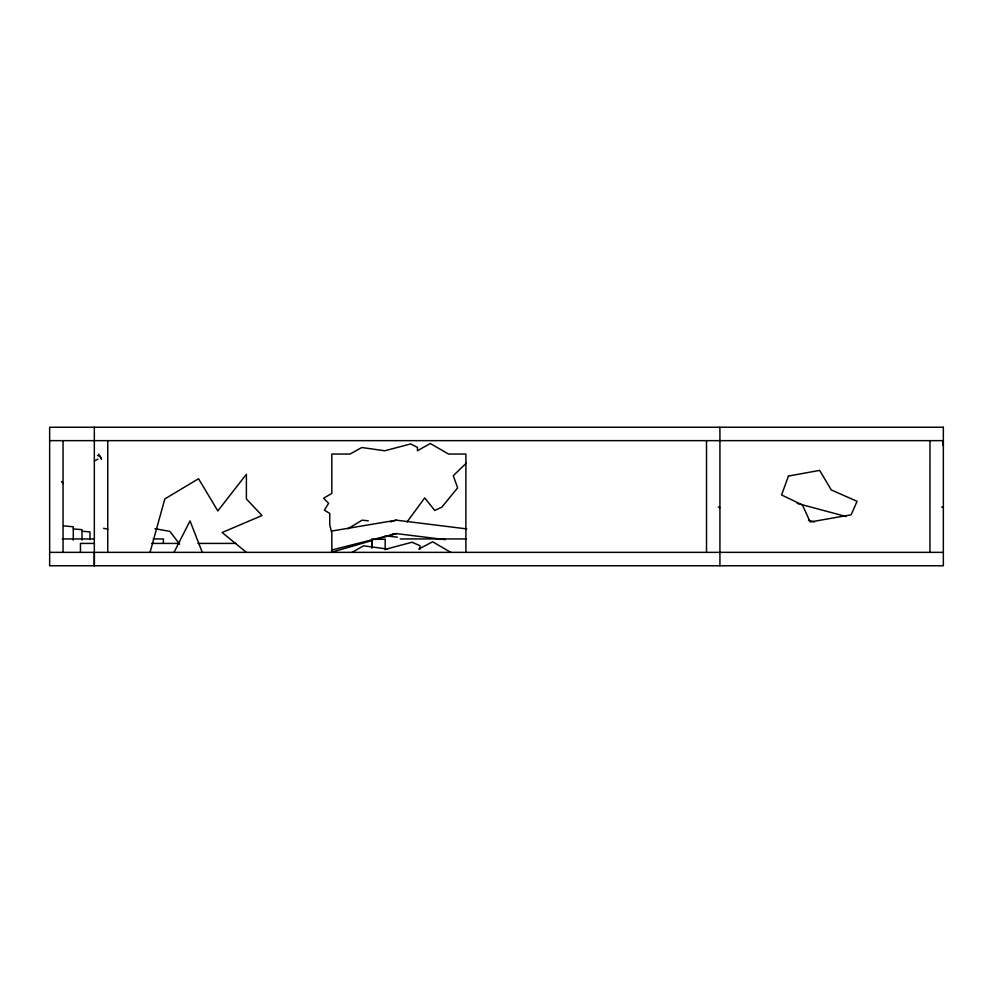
<?xml version="1.0" encoding="UTF-8"?>
<svg xmlns="http://www.w3.org/2000/svg" width="993" height="993" viewBox="0 0 993 993"><rect width="100%" height="100%" fill="white"/><g stroke="black" fill="none" stroke-linecap="round" stroke-linejoin="round"><path stroke-width="1.49" d="M94.335 552.356L94.335 565.762L94.335 427.238M371.779 547.131L371.779 539.273L385.185 539.273L385.185 549.7M942.866 445.224L943.35 440.644L49.65 440.644M150.055 552.356L164.813 498.945L198.538 478.725L217.839 510.911L246.388 474.257L246.388 498.945L262.015 515.541L222.134 532.509L246.388 552.356M174.011 552.356L190.035 520.903L202.262 552.356M407.031 521.995L424.706 497.915L434.748 510.439L441.873 507.125L457.636 487.836L453.28 475.697L466.425 462.999M347.848 528.785L362.11 520.183L368.254 520.804M418.698 549.079L432.663 541.793L450.735 552.356M352.006 552.356L363.587 545.815L387.63 549.079L386.351 549.079L412.008 542.228L419.977 545.678L419.977 549.079M94.335 461.037L97.91 459.138M390.373 521.884L396.319 520.183L466.822 528.909M330.979 552.356L372.561 540.415M375.528 539.559L396.319 533.589L445.361 539.658M331.463 550.11L396.319 533.589L391.788 534.346M331.401 531.094L396.319 520.183M62.298 538.951L94.248 538.951M153.17 538.951L163.386 538.951L163.386 543.419M400.154 538.951L466.4 538.951M93.987 543.419L80.458 543.419L80.458 552.356M151.743 543.419L178.877 543.419M197.942 543.419L235.999 543.419M49.65 552.356L943.35 552.356M73.283 528.959L81.985 529.641L81.985 540.018M82.382 531.292L89.953 531.888L89.953 539.609M63.54 525.868L73.283 526.762L73.283 540.118M385.16 535.91L397.461 537.151M154.958 528.698L169.853 531.379L179.683 544.201M103.582 528.288L107.74 529.195M797.143 503.389L846.21 516.534M808.488 520.307L814.508 521.921M97.426 455.502L100.231 456.321L101.485 459.138L98.592 454.149M941.699 507.001L943.35 507.609M718.274 507.001L719.925 507.609M61.492 481.506L63.055 483.653M929.982 440.644L929.945 552.356M719.925 427.238L719.925 565.762M706.519 440.644L706.519 552.356M465.891 552.356L465.891 454.049L448.526 454.049L430.267 443.486L417.445 450.772L417.445 447.371L410.68 443.921L384.763 450.772L361.762 447.508L350.057 454.049L331.836 454.049L331.836 493.434L323.594 498.213L328.609 503.302L324.413 510.166L329.75 513.431L329.75 525.049L331.836 532.819L331.836 552.356M371.779 539.273L371.779 548.21M107.74 440.644L107.74 552.356M63.055 440.644L63.055 552.356M788.43 476.069L781.565 494.961L802.381 504.928L810.201 521.983L851.125 514.796L857.071 501.304L831.302 489.971L819.647 470.384L788.43 476.069M943.35 427.238L49.65 427.238L49.65 565.762L943.35 565.762L943.35 427.238"/></g></svg>
